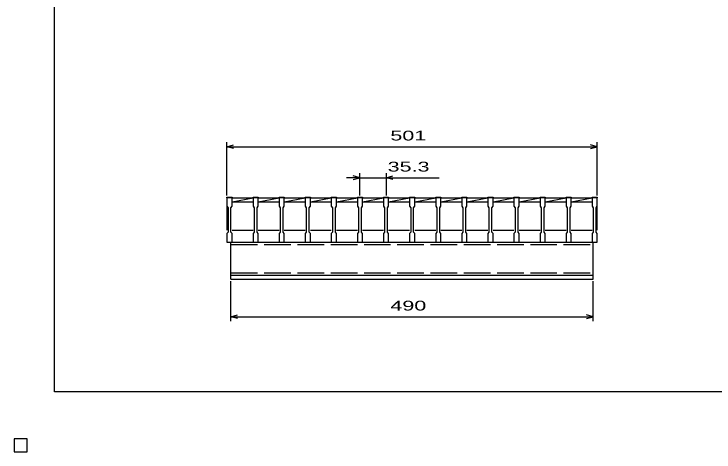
# Model space of a CAD drawing. Units: millimetres, scale not verified. Extents: x -1092 to 1039, y -770 to 632.
# Drawn here: x -1092 to -145, y -770 to -177 of the extents above; entities that cross this region are included whole.
import ezdxf
from ezdxf.enums import TextEntityAlignment as Align

# ---------------------------------------------------------------- set-up
doc = ezdxf.new("R2010")
doc.units = ezdxf.units.MM
doc.header["$LTSCALE"] = 6
doc.linetypes.add('DASHED', pattern=[7.5, 6, -1.5])
for name, color, linetype, lineweight in [('0_2', 150, 'Continuous', 25), ('16', 3, 'Continuous', 25), ('22', 4, 'Continuous', 25), ('24', 2, 'Continuous', 25), ('32', 4, 'Continuous', 25)]:
    doc.layers.add(name, color=color, linetype=linetype, lineweight=lineweight)
doc.styles.add('ベクトル', font='')
doc.styles.get('ベクトル').set_extended_font_data('ベクトル')

msp = doc.modelspace()

# ---------------------------------------------------------------- linework, layer by layer
at = {"layer": '0_2'}
for p, q in [((-1037.4, -687.9), (-1037.4, 632.1)), ((1038.6, -687.9), (-1037.4, -687.9)), ((-1074, -751.5), (-1092, -751.5)), ((-1092, -751.5), (-1092, -769.5)), ((-1074, -751.5), (-1092, -751.5)), ((-1092, -751.5), (-1092, -769.5)), ((-1074, -751.5), (-1092, -751.5)), ((-1092, -751.5), (-1092, -769.5)), ((-1074, -751.5), (-1092, -751.5)), ((-1092, -751.5), (-1092, -769.5)), ((-1074, -751.5), (-1092, -751.5)), ((-1092, -751.5), (-1092, -769.5)), ((-1074, -769.5), (-1074, -751.5)), ((-1074, -769.5), (-1074, -751.5)), ((-1074, -769.5), (-1074, -751.5)), ((-1074, -769.5), (-1074, -751.5)), ((-1074, -769.5), (-1074, -751.5)), ((-1092, -769.5), (-1074, -769.5)), ((-1092, -769.5), (-1074, -769.5)), ((-1092, -769.5), (-1074, -769.5)), ((-1092, -769.5), (-1074, -769.5)), ((-1092, -769.5), (-1074, -769.5))]:
    msp.add_line(p, q, dxfattribs=at)
at = {"layer": '16'}
for p, q in [((-804, -425.5), (-804, -424.8)), ((-804, -424.8), (-797, -424.8)), ((-797, -425.5), (-804, -425.5)), ((-804, -425.5), (-804, -437)), ((-804, -425.5), (-804, -469.5)), ((-797, -424.8), (-797, -425.5)), ((-797, -425.5), (-768.7, -425.5)), ((-797, -437), (-797, -425.5)), ((-797, -431), (-768.7, -425.5)), ((-768.7, -425.5), (-768.7, -424.8)), ((-768.7, -424.8), (-761.7, -424.8)), ((-761.7, -425.5), (-768.7, -425.5)), ((-768.7, -425.5), (-768.7, -437)), ((-761.7, -424.8), (-761.7, -425.5)), ((-761.7, -425.5), (-733.4, -425.5)), ((-761.7, -437), (-761.7, -425.5)), ((-761.7, -431), (-733.4, -425.5)), ((-733.4, -425.5), (-733.4, -424.8)), ((-733.4, -424.8), (-726.4, -424.8)), ((-726.4, -425.5), (-733.4, -425.5)), ((-733.4, -425.5), (-733.4, -437)), ((-726.4, -424.8), (-726.4, -425.5)), ((-726.4, -425.5), (-698.1, -425.5)), ((-726.4, -437), (-726.4, -425.5)), ((-726.4, -431), (-698.1, -425.5)), ((-698.1, -425.5), (-698.1, -424.8)), ((-698.1, -424.8), (-691.1, -424.8)), ((-691.1, -425.5), (-698.1, -425.5)), ((-698.1, -425.5), (-698.1, -437)), ((-691.1, -424.8), (-691.1, -425.5)), ((-691.1, -425.5), (-662.8, -425.5)), ((-691.1, -437), (-691.1, -425.5)), ((-691.1, -431), (-662.8, -425.5)), ((-662.8, -425.5), (-662.8, -424.8)), ((-662.8, -424.8), (-655.8, -424.8)), ((-655.8, -425.5), (-662.8, -425.5)), ((-662.8, -425.5), (-662.8, -437)), ((-655.8, -424.8), (-655.8, -425.5)), ((-655.8, -425.5), (-627.5, -425.5)), ((-655.8, -437), (-655.8, -425.5)), ((-655.8, -431), (-627.5, -425.5)), ((-627.5, -425.5), (-627.5, -424.8)), ((-627.5, -424.8), (-620.5, -424.8)), ((-620.5, -425.5), (-627.5, -425.5)), ((-627.5, -425.5), (-627.5, -437)), ((-620.5, -424.8), (-620.5, -425.5)), ((-620.5, -425.5), (-592.2, -425.5)), ((-620.5, -437), (-620.5, -425.5)), ((-620.5, -431), (-592.2, -425.5)), ((-592.2, -425.5), (-592.2, -424.8)), ((-592.2, -424.8), (-585.2, -424.8)), ((-585.2, -425.5), (-592.2, -425.5)), ((-592.2, -425.5), (-592.2, -437)), ((-585.2, -424.8), (-585.2, -425.5)), ((-585.2, -425.5), (-556.9, -425.5)), ((-585.2, -437), (-585.2, -425.5)), ((-585.2, -431), (-556.9, -425.5)), ((-556.9, -425.5), (-556.9, -424.8)), ((-556.9, -424.8), (-549.9, -424.8)), ((-549.9, -425.5), (-556.9, -425.5)), ((-556.9, -425.5), (-556.9, -437)), ((-549.9, -424.8), (-549.9, -425.5)), ((-549.9, -425.5), (-521.6, -425.5)), ((-549.9, -437), (-549.9, -425.5)), ((-549.9, -431), (-521.6, -425.5)), ((-521.6, -425.5), (-521.6, -424.8)), ((-521.6, -424.8), (-514.6, -424.8)), ((-514.6, -425.5), (-521.6, -425.5)), ((-521.6, -425.5), (-521.6, -437)), ((-514.6, -424.8), (-514.6, -425.5)), ((-514.6, -425.5), (-486.3, -425.5)), ((-514.6, -437), (-514.6, -425.5)), ((-514.6, -431), (-486.3, -425.5)), ((-486.3, -425.5), (-486.3, -424.8)), ((-486.3, -424.8), (-479.3, -424.8)), ((-479.3, -425.5), (-486.3, -425.5)), ((-486.3, -425.5), (-486.3, -437)), ((-479.3, -424.8), (-479.3, -425.5)), ((-479.3, -425.5), (-451, -425.5)), ((-479.3, -437), (-479.3, -425.5)), ((-479.3, -431), (-451, -425.5)), ((-451, -425.5), (-451, -424.8)), ((-451, -424.8), (-444, -424.8)), ((-444, -425.5), (-451, -425.5)), ((-451, -425.5), (-451, -437)), ((-444, -424.8), (-444, -425.5)), ((-444, -425.5), (-415.7, -425.5)), ((-444, -437), (-444, -425.5)), ((-444, -431), (-415.7, -425.5)), ((-415.7, -425.5), (-415.7, -424.8)), ((-415.7, -424.8), (-408.7, -424.8)), ((-408.7, -425.5), (-415.7, -425.5)), ((-415.7, -425.5), (-415.7, -437)), ((-408.7, -424.8), (-408.7, -425.5)), ((-408.7, -425.5), (-380.4, -425.5)), ((-408.7, -437), (-408.7, -425.5)), ((-408.7, -431), (-380.4, -425.5)), ((-380.4, -425.5), (-380.4, -424.8)), ((-380.4, -424.8), (-373.4, -424.8)), ((-373.4, -425.5), (-380.4, -425.5)), ((-380.4, -425.5), (-380.4, -437)), ((-373.4, -424.8), (-373.4, -425.5)), ((-373.4, -425.5), (-345.1, -425.5)), ((-373.4, -437), (-373.4, -425.5)), ((-373.4, -431), (-345.1, -425.5)), ((-345.1, -425.5), (-345.1, -424.8)), ((-345.1, -424.8), (-338.1, -424.8)), ((-338.1, -425.5), (-345.1, -425.5)), ((-345.1, -425.5), (-345.1, -437)), ((-338.1, -424.8), (-338.1, -425.5)), ((-338.1, -425.5), (-310, -425.5)), ((-338.1, -437), (-338.1, -425.5)), ((-338.1, -431), (-310, -425.539)), ((-310, -425.5), (-310, -424.8)), ((-310, -424.8), (-303, -424.8)), ((-303, -425.5), (-310, -425.5)), ((-310, -425.5), (-310, -437)), ((-303, -424.8), (-303, -425.5)), ((-303, -437), (-303, -425.5)), ((-303, -469.5), (-303, -425.5)), ((-797, -431), (-768.7, -431)), ((-761.7, -431), (-733.4, -431)), ((-726.4, -431), (-698.1, -431)), ((-691.1, -431), (-662.8, -431)), ((-655.8, -431), (-627.5, -431)), ((-620.5, -431), (-592.2, -431)), ((-585.2, -431), (-556.9, -431)), ((-549.9, -431), (-521.6, -431)), ((-514.6, -431), (-486.3, -431)), ((-479.3, -431), (-451, -431)), ((-444, -431), (-415.7, -431)), ((-408.7, -431), (-380.4, -431)), ((-373.4, -431), (-345.1, -431)), ((-338.1, -431), (-310, -431)), ((-804, -437), (-802.5, -439)), ((-802.5, -439), (-802.5, -472)), ((-798.5, -439), (-797, -437)), ((-798.5, -472), (-798.5, -439)), ((-768.7, -437), (-767.2, -439)), ((-767.2, -439), (-767.2, -472)), ((-763.2, -439), (-761.7, -437)), ((-763.2, -472), (-763.2, -439)), ((-733.4, -437), (-731.9, -439)), ((-731.9, -439), (-731.9, -472)), ((-727.9, -439), (-726.4, -437)), ((-727.9, -472), (-727.9, -439)), ((-698.1, -437), (-696.6, -439)), ((-696.6, -439), (-696.6, -472)), ((-692.6, -439), (-691.1, -437)), ((-692.6, -472), (-692.6, -439)), ((-662.8, -437), (-661.3, -439)), ((-661.3, -439), (-661.3, -472)), ((-657.3, -439), (-655.8, -437)), ((-657.3, -472), (-657.3, -439)), ((-627.5, -437), (-626, -439)), ((-626, -439), (-626, -472)), ((-622, -439), (-620.5, -437)), ((-622, -472), (-622, -439)), ((-592.2, -437), (-590.7, -439)), ((-590.7, -439), (-590.7, -472)), ((-586.7, -439), (-585.2, -437)), ((-586.7, -472), (-586.7, -439)), ((-556.9, -437), (-555.4, -439)), ((-555.4, -439), (-555.4, -472)), ((-551.4, -439), (-549.9, -437)), ((-551.4, -472), (-551.4, -439)), ((-521.6, -437), (-520.1, -439)), ((-520.1, -439), (-520.1, -472)), ((-516.1, -439), (-514.6, -437)), ((-516.1, -472), (-516.1, -439)), ((-486.3, -437), (-484.8, -439)), ((-484.8, -439), (-484.8, -472)), ((-480.8, -439), (-479.3, -437)), ((-480.8, -472), (-480.8, -439)), ((-451, -437), (-449.5, -439)), ((-449.5, -439), (-449.5, -472)), ((-445.5, -439), (-444, -437)), ((-445.5, -472), (-445.5, -439)), ((-415.7, -437), (-414.2, -439)), ((-414.2, -439), (-414.2, -472)), ((-410.2, -439), (-408.7, -437)), ((-410.2, -472), (-410.2, -439)), ((-380.4, -437), (-378.9, -439)), ((-378.9, -439), (-378.9, -472)), ((-374.9, -439), (-373.4, -437)), ((-374.9, -472), (-374.9, -439)), ((-345.1, -437), (-343.6, -439)), ((-343.6, -439), (-343.6, -472)), ((-339.6, -439), (-338.1, -437)), ((-339.6, -472), (-339.6, -439)), ((-310, -437), (-308.5, -439)), ((-308.5, -439), (-308.5, -472)), ((-304.5, -439), (-303, -437)), ((-304.5, -472), (-304.5, -439)), ((-802.5, -472), (-804, -474)), ((-797, -474), (-798.5, -472)), ((-797, -469.5), (-768.7, -469.5)), ((-767.2, -472), (-768.7, -474)), ((-761.7, -474), (-763.2, -472)), ((-761.7, -469.5), (-733.4, -469.5)), ((-731.9, -472), (-733.4, -474)), ((-726.4, -474), (-727.9, -472)), ((-726.4, -469.5), (-698.1, -469.5)), ((-696.6, -472), (-698.1, -474)), ((-691.1, -474), (-692.6, -472)), ((-691.1, -469.5), (-662.8, -469.5)), ((-661.3, -472), (-662.8, -474)), ((-655.8, -474), (-657.3, -472)), ((-655.8, -469.5), (-627.5, -469.5)), ((-626, -472), (-627.5, -474)), ((-620.5, -474), (-622, -472)), ((-620.5, -469.5), (-592.2, -469.5)), ((-590.7, -472), (-592.2, -474)), ((-585.2, -474), (-586.7, -472)), ((-585.2, -469.5), (-556.9, -469.5)), ((-555.4, -472), (-556.9, -474)), ((-549.9, -474), (-551.4, -472)), ((-549.9, -469.5), (-521.6, -469.5)), ((-520.1, -472), (-521.6, -474)), ((-514.6, -474), (-516.1, -472)), ((-514.6, -469.5), (-486.3, -469.5)), ((-484.8, -472), (-486.3, -474)), ((-479.3, -474), (-480.8, -472)), ((-479.3, -469.5), (-451, -469.5)), ((-449.5, -472), (-451, -474)), ((-444, -474), (-445.5, -472)), ((-444, -469.5), (-415.7, -469.5)), ((-414.2, -472), (-415.7, -474)), ((-408.7, -474), (-410.2, -472)), ((-408.7, -469.5), (-380.4, -469.5)), ((-378.9, -472), (-380.4, -474)), ((-373.4, -474), (-374.9, -472)), ((-373.4, -469.5), (-345.1, -469.5)), ((-343.6, -472), (-345.1, -474)), ((-338.1, -474), (-339.6, -472)), ((-338.1, -469.5), (-310, -469.5)), ((-308.5, -472), (-310, -474)), ((-303, -474), (-304.5, -472)), ((-804, -474), (-804, -485.5)), ((-797, -485.5), (-797, -474)), ((-768.7, -474), (-768.7, -485.5)), ((-761.7, -485.5), (-761.7, -474)), ((-733.4, -474), (-733.4, -485.5)), ((-726.4, -485.5), (-726.4, -474)), ((-698.1, -474), (-698.1, -485.5)), ((-691.1, -485.5), (-691.1, -474)), ((-662.8, -474), (-662.8, -485.5)), ((-655.8, -485.5), (-655.8, -474)), ((-627.5, -474), (-627.5, -485.5)), ((-620.5, -485.5), (-620.5, -474)), ((-592.2, -474), (-592.2, -485.5)), ((-585.2, -485.5), (-585.2, -474)), ((-556.9, -474), (-556.9, -485.5)), ((-549.9, -485.5), (-549.9, -474)), ((-521.6, -474), (-521.6, -485.5)), ((-514.6, -485.5), (-514.6, -474)), ((-486.3, -474), (-486.3, -485.5)), ((-479.3, -485.5), (-479.3, -474)), ((-451, -474), (-451, -485.5)), ((-444, -485.5), (-444, -474)), ((-415.7, -474), (-415.7, -485.5)), ((-408.7, -485.5), (-408.7, -474)), ((-380.4, -474), (-380.4, -485.5)), ((-373.4, -485.5), (-373.4, -474)), ((-345.1, -474), (-345.1, -485.5)), ((-338.1, -485.5), (-338.1, -474)), ((-310, -474), (-310, -485.5)), ((-303, -485.5), (-303, -474)), ((-804, -485.5), (-797, -485.5)), ((-798.5, -485.5), (-308.5, -485.5)), ((-798.5, -530.5), (-798.5, -485.5)), ((-768.7, -485.5), (-761.7, -485.5)), ((-733.4, -485.5), (-726.4, -485.5)), ((-698.1, -485.5), (-691.1, -485.5)), ((-662.8, -485.5), (-655.8, -485.5)), ((-627.5, -485.5), (-620.5, -485.5)), ((-592.2, -485.5), (-585.2, -485.5)), ((-556.9, -485.5), (-549.9, -485.5)), ((-521.6, -485.5), (-514.6, -485.5)), ((-486.3, -485.5), (-479.3, -485.5)), ((-451, -485.5), (-444, -485.5)), ((-415.7, -485.5), (-408.7, -485.5)), ((-380.4, -485.5), (-373.4, -485.5)), ((-345.1, -485.5), (-338.1, -485.5)), ((-310, -485.5), (-303, -485.5)), ((-308.5, -530.5), (-308.5, -485.5)), ((-798.5, -530.5), (-308.5, -530.5)), ((-798.5, -535.5), (-798.5, -530.5)), ((-798.5, -530.5), (-308.5, -530.5)), ((-798.5, -535.5), (-308.5, -535.5)), ((-308.5, -535.5), (-308.5, -530.5)), ((-1074, -751.5), (-1092, -751.5)), ((-1092, -751.5), (-1092, -769.5)), ((-1074, -751.5), (-1092, -751.5)), ((-1092, -751.5), (-1092, -769.5)), ((-1074, -751.5), (-1092, -751.5)), ((-1092, -751.5), (-1092, -769.5)), ((-1074, -751.5), (-1092, -751.5)), ((-1092, -751.5), (-1092, -769.5)), ((-1074, -751.5), (-1092, -751.5)), ((-1092, -751.5), (-1092, -769.5)), ((-1074, -769.5), (-1074, -751.5)), ((-1074, -769.5), (-1074, -751.5)), ((-1074, -769.5), (-1074, -751.5)), ((-1074, -769.5), (-1074, -751.5)), ((-1074, -769.5), (-1074, -751.5)), ((-1092, -769.5), (-1074, -769.5)), ((-1092, -769.5), (-1074, -769.5)), ((-1092, -769.5), (-1074, -769.5)), ((-1092, -769.5), (-1074, -769.5)), ((-1092, -769.5), (-1074, -769.5))]:
    msp.add_line(p, q, dxfattribs=at)
at = {"layer": '16', "linetype": 'DASHED'}
for p, q in [((-798.5, -488.7), (-308.5, -488.7)), ((-798.5, -527.3), (-308.5, -527.3))]:
    msp.add_line(p, q, dxfattribs=at)
at = {"layer": '22'}
for p, q in [((-804, -422.5), (-804, -350.5)), ((-804, -356.5), (-795, -354.1)), ((-795, -358.9), (-804, -356.5)), ((-804, -356.5), (-303, -356.5)), ((-303, -356.5), (-312, -354.1)), ((-312, -358.9), (-303, -356.5)), ((-303, -422.5), (-303, -350.5)), ((-624, -398.5), (-633, -396.1)), ((-624, -422.5), (-624, -392.5)), ((-588.7, -392.5), (-588.7, -422.5)), ((-588.7, -398.5), (-579.7, -396.1)), ((-624, -398.5), (-642, -398.5)), ((-633, -400.9), (-624, -398.5)), ((-624, -398.5), (-588.7, -398.5)), ((-579.7, -400.9), (-588.7, -398.5)), ((-588.7, -398.5), (-516.7, -398.5)), ((-798.5, -592.5), (-798.5, -538.5)), ((-308.5, -592.5), (-308.5, -538.5)), ((-798.5, -586.5), (-789.5, -584.1)), ((-789.5, -588.9), (-798.5, -586.5)), ((-798.5, -586.5), (-308.5, -586.5)), ((-308.5, -586.5), (-317.5, -584.1)), ((-317.5, -588.9), (-308.5, -586.5))]:
    msp.add_line(p, q, dxfattribs=at)
at = {"layer": '22', "color": 2}
for p, q in [((-1074, -751.5), (-1092, -751.5)), ((-1092, -751.5), (-1092, -769.5)), ((-1074, -751.5), (-1092, -751.5)), ((-1092, -751.5), (-1092, -769.5)), ((-1074, -751.5), (-1092, -751.5)), ((-1092, -751.5), (-1092, -769.5)), ((-1074, -769.5), (-1074, -751.5)), ((-1074, -769.5), (-1074, -751.5)), ((-1074, -769.5), (-1074, -751.5)), ((-1092, -769.5), (-1074, -769.5)), ((-1092, -769.5), (-1074, -769.5)), ((-1092, -769.5), (-1074, -769.5))]:
    msp.add_line(p, q, dxfattribs=at)
at = {"layer": '24', "color": 4}
for p, q in [((-1074, -751.5), (-1092, -751.5)), ((-1092, -751.5), (-1092, -769.5)), ((-1074, -751.5), (-1092, -751.5)), ((-1092, -751.5), (-1092, -769.5)), ((-1074, -751.5), (-1092, -751.5)), ((-1092, -751.5), (-1092, -769.5)), ((-1074, -769.5), (-1074, -751.5)), ((-1074, -769.5), (-1074, -751.5)), ((-1074, -769.5), (-1074, -751.5)), ((-1092, -769.5), (-1074, -769.5)), ((-1092, -769.5), (-1074, -769.5)), ((-1092, -769.5), (-1074, -769.5))]:
    msp.add_line(p, q, dxfattribs=at)
at = {"layer": '32'}
for p, q in [((-1074, -751.5), (-1092, -751.5)), ((-1092, -751.5), (-1092, -769.5)), ((-1074, -751.5), (-1092, -751.5)), ((-1092, -751.5), (-1092, -769.5)), ((-1074, -751.5), (-1092, -751.5)), ((-1092, -751.5), (-1092, -769.5)), ((-1074, -751.5), (-1092, -751.5)), ((-1092, -751.5), (-1092, -769.5)), ((-1074, -751.5), (-1092, -751.5)), ((-1092, -751.5), (-1092, -769.5)), ((-1074, -769.5), (-1074, -751.5)), ((-1074, -769.5), (-1074, -751.5)), ((-1074, -769.5), (-1074, -751.5)), ((-1074, -769.5), (-1074, -751.5)), ((-1074, -769.5), (-1074, -751.5)), ((-1092, -769.5), (-1074, -769.5)), ((-1092, -769.5), (-1074, -769.5)), ((-1092, -769.5), (-1074, -769.5)), ((-1092, -769.5), (-1074, -769.5)), ((-1092, -769.5), (-1074, -769.5))]:
    msp.add_line(p, q, dxfattribs=at)

# ---------------------------------------------------------------- texts
at = {"layer": '22', "color": 2, "style": 'ベクトル', "width": 1.65}
for s, p in [(' 501 ', (-591, -341.5)), (' 35.3 ', (-594.7, -383.5)), (' 490 ', (-591, -571.5))]:
    msp.add_text(s, height=13.2, dxfattribs=at).set_placement(p, align=Align.MIDDLE_LEFT)

doc.saveas('drawing.dxf')
